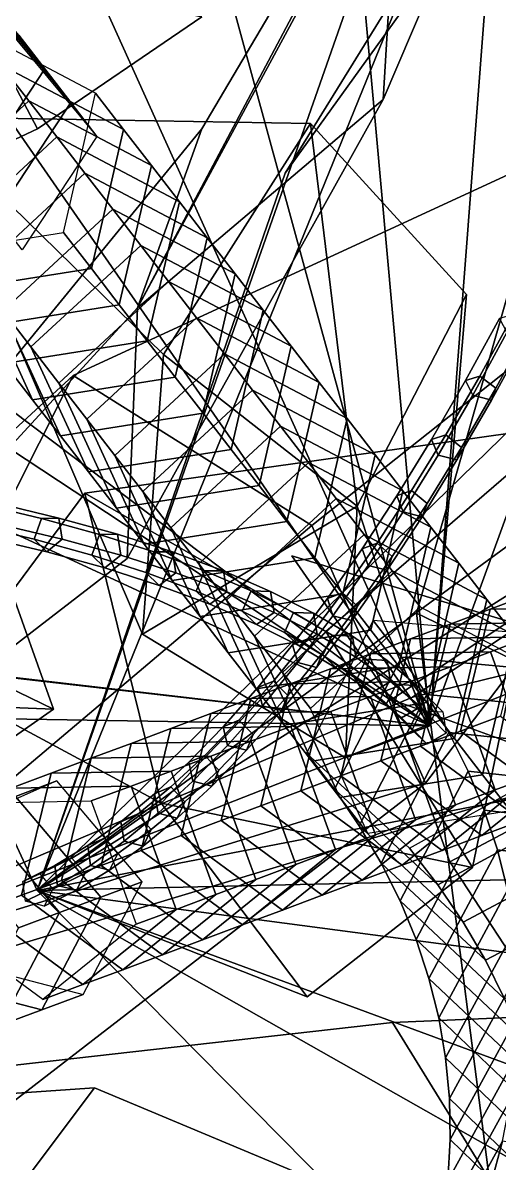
# Model space of a CAD drawing. Header units: metres. Extents: x -366 to 149, y -229 to 234.
# Drawn here: x -5.36 to 3.28, y 11.54 to 32.2 of the extents above; entities that cross this region are included whole.
import ezdxf

# ---------------------------------------------------------------- set-up
doc = ezdxf.new("R2010")
doc.units = ezdxf.units.M

msp = doc.modelspace()

# ---------------------------------------------------------------- linework, layer by layer
at = {"layer": 'coral-li_Intrnd', "color": 3}
for points in [[(-4.9603, 31.3679, 282.8698), (-5.4325, 31.9782, 284.8524), (-6.9126, 33.7581, 283.9519), (-6.4404, 33.1478, 281.9694)], [(-4.488, 30.7577, 280.8873), (-4.9603, 31.3679, 282.8698), (-6.4404, 33.1478, 281.9694), (-5.9681, 32.5375, 279.9868)], [(-4.01583, 30.1474, 278.9048), (-4.488, 30.7577, 280.8873), (-5.9681, 32.5375, 279.9868), (-5.4959, 31.9273, 278.0043)], [(-3.5314, 30.2733, 276.5312), (-4.03831, 30.9283, 278.659), (-6.2608, 32.1006, 277.7688), (-5.754, 31.4456, 275.641)], [(-6.3162, 29.3101, 283.1803), (-6.7884, 29.9204, 285.1628), (-5.4325, 31.9782, 284.8524), (-4.9603, 31.3679, 282.8698)], [(-5.2471, 30.7906, 273.5132), (-5.754, 31.4456, 275.641), (-7.7432, 29.6062, 275.7333), (-7.2363, 28.9512, 273.6055)], [(-3.02462, 29.6183, 274.4034), (-3.5314, 30.2733, 276.5312), (-5.754, 31.4456, 275.641), (-5.2471, 30.7906, 273.5132)], [(-5.844, 28.6999, 281.1977), (-6.3162, 29.3101, 283.1803), (-4.9603, 31.3679, 282.8698), (-4.488, 30.7577, 280.8873)], [(-4.7403, 30.1357, 271.3853), (-5.2471, 30.7906, 273.5132), (-7.2363, 28.9512, 273.6055), (-6.7295, 28.2962, 271.4777)], [(-2.5177, 28.9634, 272.2756), (-3.02462, 29.6183, 274.4034), (-5.2471, 30.7906, 273.5132), (-4.7403, 30.1357, 271.3853)], [(-4.1141, 27.7512, 277.1688), (-4.6209, 28.4062, 279.2966), (-4.03831, 30.9283, 278.659), (-3.5314, 30.2733, 276.5312)], [(-5.3717, 28.08965, 279.2152), (-5.844, 28.6999, 281.1977), (-4.488, 30.7577, 280.8873), (-4.01583, 30.1474, 278.9048)], [(-3.6072, 27.09633, 275.041), (-4.1141, 27.7512, 277.1688), (-3.5314, 30.2733, 276.5312), (-3.02462, 29.6183, 274.4034)], [(-4.2334, 29.4807, 269.2575), (-4.7403, 30.1357, 271.3853), (-6.7295, 28.2962, 271.4777), (-6.2226, 27.6413, 269.3499)], [(-2.01094, 28.3084, 270.1478), (-2.5177, 28.9634, 272.2756), (-4.7403, 30.1357, 271.3853), (-4.2334, 29.4807, 269.2575)], [(-3.1004, 26.4413, 272.9131), (-3.6072, 27.09633, 275.041), (-3.02462, 29.6183, 274.4034), (-2.5177, 28.9634, 272.2756)], [(-3.7266, 28.8257, 267.1297), (-4.2334, 29.4807, 269.2575), (-6.2226, 27.6413, 269.3499), (-5.7158, 26.9863, 267.2221)], [(-1.5041, 27.6534, 268.02), (-2.01094, 28.3084, 270.1478), (-4.2334, 29.4807, 269.2575), (-3.7266, 28.8257, 267.1297)], [(-2.5935, 25.7863, 270.7853), (-3.1004, 26.4413, 272.9131), (-2.5177, 28.9634, 272.2756), (-2.01094, 28.3084, 270.1478)], [(-3.2198, 28.1708, 265.0019), (-3.7266, 28.8257, 267.1297), (-5.7158, 26.9863, 267.2221), (-5.209, 26.3313, 265.0943)], [(-0.9972, 26.9985, 265.8922), (-1.5041, 27.6534, 268.02), (-3.7266, 28.8257, 267.1297), (-3.2198, 28.1708, 265.0019)], [(-6.7021, 27.3413, 276.6785), (-7.209, 27.9963, 278.8063), (-4.6209, 28.4062, 279.2966), (-4.1141, 27.7512, 277.1688)], [(-2.08674, 25.1314, 268.6575), (-2.5935, 25.7863, 270.7853), (-2.01094, 28.3084, 270.1478), (-1.5041, 27.6534, 268.02)], [(-6.2226, 27.6413, 269.3499), (-6.7295, 28.2962, 271.4777), (-5.6885, 26.03143, 272.4229), (-5.1816, 25.3764, 270.295)], [(-2.7129, 27.5158, 262.8741), (-3.2198, 28.1708, 265.0019), (-5.209, 26.3313, 265.0943), (-4.7021, 25.6764, 262.9665)], [(-0.4904, 26.3435, 263.7644), (-0.9972, 26.9985, 265.8922), (-3.2198, 28.1708, 265.0019), (-2.7129, 27.5158, 262.8741)], [(-6.1953, 26.6863, 274.5507), (-6.7021, 27.3413, 276.6785), (-4.1141, 27.7512, 277.1688), (-3.6072, 27.09633, 275.041)], [(-5.7158, 26.9863, 267.2221), (-6.2226, 27.6413, 269.3499), (-5.1816, 25.3764, 270.295), (-4.6748, 24.7214, 268.1672)], [(-2.2061, 26.8608, 260.7463), (-2.7129, 27.5158, 262.8741), (-4.7021, 25.6764, 262.9665), (-4.1953, 25.02146, 260.8387)], [(0.01641, 25.6885, 261.6366), (-0.4904, 26.3435, 263.7644), (-2.7129, 27.5158, 262.8741), (-2.2061, 26.8608, 260.7463)], [(-1.5799, 24.4764, 266.5297), (-2.08674, 25.1314, 268.6575), (-1.5041, 27.6534, 268.02), (-0.9972, 26.9985, 265.8922)], [(-5.6885, 26.03143, 272.4229), (-6.1953, 26.6863, 274.5507), (-3.6072, 27.09633, 275.041), (-3.1004, 26.4413, 272.9131)], [(-5.209, 26.3313, 265.0943), (-5.7158, 26.9863, 267.2221), (-4.6748, 24.7214, 268.1672), (-4.1679, 24.06653, 266.0394)], [(-1.6992, 26.2059, 258.6185), (-2.2061, 26.8608, 260.7463), (-4.1953, 25.02146, 260.8387), (-3.6884, 24.3664, 258.7109)], [(0.5232, 25.0336, 259.5088), (0.01641, 25.6885, 261.6366), (-2.2061, 26.8608, 260.7463), (-1.6992, 26.2059, 258.6185)], [(-1.07306, 23.8215, 264.4019), (-1.5799, 24.4764, 266.5297), (-0.9972, 26.9985, 265.8922), (-0.4904, 26.3435, 263.7644)], [(-5.1816, 25.3764, 270.295), (-5.6885, 26.03143, 272.4229), (-3.1004, 26.4413, 272.9131), (-2.5935, 25.7863, 270.7853)], [(-4.7021, 25.6764, 262.9665), (-5.209, 26.3313, 265.0943), (-4.1679, 24.06653, 266.0394), (-3.6611, 23.4115, 263.9116)], [(-0.5662, 23.1665, 262.2741), (-1.07306, 23.8215, 264.4019), (-0.4904, 26.3435, 263.7644), (0.01641, 25.6885, 261.6366)], [(-1.1924, 25.5509, 256.4907), (-1.6992, 26.2059, 258.6185), (-3.6884, 24.3664, 258.7109), (-3.1816, 23.7115, 256.5831)], [(1.0301, 24.3786, 257.381), (0.5232, 25.0336, 259.5088), (-1.6992, 26.2059, 258.6185), (-1.1924, 25.5509, 256.4907)], [(-4.6748, 24.7214, 268.1672), (-5.1816, 25.3764, 270.295), (-2.5935, 25.7863, 270.7853), (-2.08674, 25.1314, 268.6575)], [(-4.1953, 25.02146, 260.8387), (-4.7021, 25.6764, 262.9665), (-3.6611, 23.4115, 263.9116), (-3.1543, 22.7565, 261.7838)], [(-0.05937, 22.5115, 260.1463), (-0.5662, 23.1665, 262.2741), (0.01641, 25.6885, 261.6366), (0.5232, 25.0336, 259.5088)], [(-0.6856, 24.8959, 254.3629), (-1.1924, 25.5509, 256.4907), (-3.1816, 23.7115, 256.5831), (-2.6748, 23.05656, 254.4553)], [(1.5369, 23.7236, 255.2532), (1.0301, 24.3786, 257.381), (-1.1924, 25.5509, 256.4907), (-0.6856, 24.8959, 254.3629)], [(-4.1679, 24.06653, 266.0394), (-4.6748, 24.7214, 268.1672), (-2.08674, 25.1314, 268.6575), (-1.5799, 24.4764, 266.5297)], [(-3.6884, 24.3664, 258.7109), (-4.1953, 25.02146, 260.8387), (-3.1543, 22.7565, 261.7838), (-2.6474, 22.1016, 259.656)], [(0.4474, 21.8566, 258.0185), (-0.05937, 22.5115, 260.1463), (0.5232, 25.0336, 259.5088), (1.0301, 24.3786, 257.381)], [(-0.1787, 24.241, 252.2351), (-0.6856, 24.8959, 254.3629), (-2.6748, 23.05656, 254.4553), (-2.1679, 22.4015, 252.3275)], [(2.04378, 23.0687, 253.1254), (1.5369, 23.7236, 255.2532), (-0.6856, 24.8959, 254.3629), (-0.1787, 24.241, 252.2351)], [(-3.6611, 23.4115, 263.9116), (-4.1679, 24.06653, 266.0394), (-1.5799, 24.4764, 266.5297), (-1.07306, 23.8215, 264.4019)], [(-3.1816, 23.7115, 256.5831), (-3.6884, 24.3664, 258.7109), (-2.6474, 22.1016, 259.656), (-2.1406, 21.4466, 257.5282)], [(0.328, 23.586, 250.1073), (-0.1787, 24.241, 252.2351), (-2.1679, 22.4015, 252.3275), (-1.6611, 21.7466, 250.1997)], [(2.5506, 22.4137, 250.9976), (2.04378, 23.0687, 253.1254), (-0.1787, 24.241, 252.2351), (0.328, 23.586, 250.1073)], [(0.9543, 21.2016, 255.8907), (0.4474, 21.8566, 258.0185), (1.0301, 24.3786, 257.381), (1.5369, 23.7236, 255.2532)], [(-3.1543, 22.7565, 261.7838), (-3.6611, 23.4115, 263.9116), (-1.07306, 23.8215, 264.4019), (-0.5662, 23.1665, 262.2741)], [(-2.6748, 23.05656, 254.4553), (-3.1816, 23.7115, 256.5831), (-2.1406, 21.4466, 257.5282), (-1.6337, 20.7916, 255.4004)], [(0.8349, 22.931, 247.9795), (0.328, 23.586, 250.1073), (-1.6611, 21.7466, 250.1997), (-1.1542, 21.09166, 248.0719)], [(3.05746, 21.7587, 248.8698), (2.5506, 22.4137, 250.9976), (0.328, 23.586, 250.1073), (0.8349, 22.931, 247.9795)], [(1.4611, 20.5466, 253.7629), (0.9543, 21.2016, 255.8907), (1.5369, 23.7236, 255.2532), (2.04378, 23.0687, 253.1254)], [(-2.6474, 22.1016, 259.656), (-3.1543, 22.7565, 261.7838), (-0.5662, 23.1665, 262.2741), (-0.05937, 22.5115, 260.1463)], [(-2.1679, 22.4015, 252.3275), (-2.6748, 23.05656, 254.4553), (-1.6337, 20.7916, 255.4004), (-1.1269, 20.1367, 253.2726)], [(1.9679, 19.8917, 251.6351), (1.4611, 20.5466, 253.7629), (2.04378, 23.0687, 253.1254), (2.5506, 22.4137, 250.9976)], [(1.3417, 22.2761, 245.8517), (0.8349, 22.931, 247.9795), (-1.1542, 21.09166, 248.0719), (-0.6474, 20.4366, 245.9441)], [(3.5643, 21.1038, 246.742), (3.05746, 21.7587, 248.8698), (0.8349, 22.931, 247.9795), (1.3417, 22.2761, 245.8517)], [(-2.1406, 21.4466, 257.5282), (-2.6474, 22.1016, 259.656), (-0.05937, 22.5115, 260.1463), (0.4474, 21.8566, 258.0185)], [(-1.6611, 21.7466, 250.1997), (-2.1679, 22.4015, 252.3275), (-1.1269, 20.1367, 253.2726), (-0.62, 19.4817, 251.1448)], [(2.4748, 19.2367, 249.5073), (1.9679, 19.8917, 251.6351), (2.5506, 22.4137, 250.9976), (3.05746, 21.7587, 248.8698)], [(1.8485, 21.6211, 243.7239), (1.3417, 22.2761, 245.8517), (-0.6474, 20.4366, 245.9441), (-0.1405, 19.7817, 243.8163)], [(4.07114, 20.4488, 244.6142), (3.5643, 21.1038, 246.742), (1.3417, 22.2761, 245.8517), (1.8485, 21.6211, 243.7239)], [(-1.6337, 20.7916, 255.4004), (-2.1406, 21.4466, 257.5282), (0.4474, 21.8566, 258.0185), (0.9543, 21.2016, 255.8907)], [(-1.1542, 21.09166, 248.0719), (-1.6611, 21.7466, 250.1997), (-0.62, 19.4817, 251.1448), (-0.1132, 18.8268, 249.017)], [(2.9816, 18.5817, 247.3795), (2.4748, 19.2367, 249.5073), (3.05746, 21.7587, 248.8698), (3.5643, 21.1038, 246.742)], [(3.1197, 21.5823, 488.1195), (3.8435, 21.8526, 489.9666), (3.3047, 19.6417, 490.5013), (2.5808, 19.3714, 488.6543)], [(5.2939, 21.6201, 487.2619), (6.01782, 21.8905, 489.1089), (3.8435, 21.8526, 489.9666), (3.1197, 21.5823, 488.1195)], [(2.3958, 21.3119, 486.2725), (3.1197, 21.5823, 488.1195), (2.5808, 19.3714, 488.6543), (1.8569, 19.1011, 486.8073)], [(4.57, 21.3498, 485.4148), (5.2939, 21.6201, 487.2619), (3.1197, 21.5823, 488.1195), (2.3958, 21.3119, 486.2725)], [(1.508, 20.7098, 241.4391), (0.9939, 21.3738, 243.5965), (-0.2124, 18.9738, 244.0479), (0.2934, 18.3211, 241.9271)], [(4.1464, 20.4719, 242.0724), (3.619, 21.1543, 244.2893), (0.9939, 21.3738, 243.5965), (1.508, 20.7098, 241.4391)], [(1.6719, 21.04165, 484.4254), (2.3958, 21.3119, 486.2725), (1.8569, 19.1011, 486.8073), (1.133, 18.8307, 484.9602)], [(3.8461, 21.07953, 483.5678), (4.57, 21.3498, 485.4148), (2.3958, 21.3119, 486.2725), (1.6719, 21.04165, 484.4254)], [(-1.1269, 20.1367, 253.2726), (-1.6337, 20.7916, 255.4004), (0.9543, 21.2016, 255.8907), (1.4611, 20.5466, 253.7629)], [(-0.6474, 20.4366, 245.9441), (-1.1542, 21.09166, 248.0719), (-0.1132, 18.8268, 249.017), (0.3935, 18.1718, 246.8892)], [(3.1223, 20.8092, 481.7207), (3.8461, 21.07953, 483.5678), (1.6719, 21.04165, 484.4254), (0.948, 20.7713, 482.5784)], [(3.4885, 17.9268, 245.2517), (2.9816, 18.5817, 247.3795), (3.5643, 21.1038, 246.742), (4.07114, 20.4488, 244.6142)], [(3.9361, 18.5757, 481.7286), (4.66, 18.8461, 483.5757), (3.8461, 21.07953, 483.5678), (3.1223, 20.8092, 481.7207)], [(0.948, 20.7713, 482.5784), (1.6719, 21.04165, 484.4254), (1.133, 18.8307, 484.9602), (0.4091, 18.5604, 483.1132)], [(0.2241, 20.501, 480.7314), (0.948, 20.7713, 482.5784), (0.4091, 18.5604, 483.1132), (-0.3146, 18.2901, 481.2661)], [(2.3984, 20.5388, 479.8737), (3.1223, 20.8092, 481.7207), (0.948, 20.7713, 482.5784), (0.2241, 20.501, 480.7314)], [(1.9672, 20.03401, 239.273), (1.508, 20.7098, 241.4391), (0.2934, 18.3211, 241.9271), (0.7453, 17.6568, 239.7977)], [(4.6175, 19.7773, 239.8466), (4.1464, 20.4719, 242.0724), (1.508, 20.7098, 241.4391), (1.9672, 20.03401, 239.273)], [(3.2122, 18.3054, 479.8816), (3.9361, 18.5757, 481.7286), (3.1223, 20.8092, 481.7207), (2.3984, 20.5388, 479.8737)], [(-0.62, 19.4817, 251.1448), (-1.1269, 20.1367, 253.2726), (1.4611, 20.5466, 253.7629), (1.9679, 19.8917, 251.6351)], [(-0.4996, 20.2306, 478.8843), (0.2241, 20.501, 480.7314), (-0.3146, 18.2901, 481.2661), (-1.03857, 18.01981, 479.4191)], [(1.6745, 20.2685, 478.0266), (2.3984, 20.5388, 479.8737), (0.2241, 20.501, 480.7314), (-0.4996, 20.2306, 478.8843)], [(2.4884, 18.03513, 478.0345), (3.2122, 18.3054, 479.8816), (2.3984, 20.5388, 479.8737), (1.6745, 20.2685, 478.0266)], [(0.9506, 19.9982, 476.1796), (1.6745, 20.2685, 478.0266), (-0.4996, 20.2306, 478.8843), (-1.2235, 19.9603, 477.0373)], [(-0.1405, 19.7817, 243.8163), (-0.6474, 20.4366, 245.9441), (0.3935, 18.1718, 246.8892), (0.9004, 17.5168, 244.7614)], [(1.7645, 17.7648, 476.1875), (2.4884, 18.03513, 478.0345), (1.6745, 20.2685, 478.0266), (0.9506, 19.9982, 476.1796)], [(-1.2235, 19.9603, 477.0373), (-0.4996, 20.2306, 478.8843), (-1.03857, 18.01981, 479.4191), (-1.7624, 17.7494, 477.572)], [(-1.9474, 19.69, 475.1902), (-1.2235, 19.9603, 477.0373), (-1.7624, 17.7494, 477.572), (-2.4863, 17.4791, 475.725)], [(0.2267, 19.7279, 474.3326), (0.9506, 19.9982, 476.1796), (-1.2235, 19.9603, 477.0373), (-1.9474, 19.69, 475.1902)], [(-0.1132, 18.8268, 249.017), (-0.62, 19.4817, 251.1448), (1.9679, 19.8917, 251.6351), (2.4748, 19.2367, 249.5073)], [(1.04064, 17.4944, 474.3405), (1.7645, 17.7648, 476.1875), (0.9506, 19.9982, 476.1796), (0.2267, 19.7279, 474.3326)], [(2.3713, 19.3467, 237.0996), (1.9672, 20.03401, 239.273), (0.7453, 17.6568, 239.7977), (1.143, 16.9813, 237.6611)], [(5.03198, 19.07097, 237.6133), (4.6175, 19.7773, 239.8466), (1.9672, 20.03401, 239.273), (2.3713, 19.3467, 237.0996)], [(-2.6713, 19.4197, 473.3432), (-1.9474, 19.69, 475.1902), (-2.4863, 17.4791, 475.725), (-3.2102, 17.2088, 473.8779)], [(-0.497, 19.4575, 472.4855), (0.2267, 19.7279, 474.3326), (-1.9474, 19.69, 475.1902), (-2.6713, 19.4197, 473.3432)], [(0.3167, 17.2241, 472.4934), (1.04064, 17.4944, 474.3405), (0.2267, 19.7279, 474.3326), (-0.497, 19.4575, 472.4855)], [(2.5808, 19.3714, 488.6543), (3.3047, 19.6417, 490.5013), (5.1408, 18.2926, 489.9792), (4.4169, 18.02229, 488.1321)], [(-1.2209, 19.1872, 470.6385), (-0.497, 19.4575, 472.4855), (-2.6713, 19.4197, 473.3432), (-3.3952, 19.1493, 471.4961)], [(-0.4071, 16.9538, 470.6464), (0.3167, 17.2241, 472.4934), (-0.497, 19.4575, 472.4855), (-1.2209, 19.1872, 470.6385)], [(-3.3952, 19.1493, 471.4961), (-2.6713, 19.4197, 473.3432), (-3.2102, 17.2088, 473.8779), (-3.934, 16.9385, 472.0309)], [(0.3935, 18.1718, 246.8892), (-0.1132, 18.8268, 249.017), (2.4748, 19.2367, 249.5073), (2.9816, 18.5817, 247.3795)], [(2.7199, 18.6485, 234.92), (2.3713, 19.3467, 237.0996), (1.143, 16.9813, 237.6611), (1.4862, 16.2949, 235.5184)], [(1.8569, 19.1011, 486.8073), (2.5808, 19.3714, 488.6543), (4.4169, 18.02229, 488.1321), (3.6931, 17.7519, 486.2851)], [(5.3894, 18.3533, 235.3737), (5.03198, 19.07097, 237.6133), (2.3713, 19.3467, 237.0996), (2.7199, 18.6485, 234.92)], [(-4.119, 18.879, 469.6491), (-3.3952, 19.1493, 471.4961), (-3.934, 16.9385, 472.0309), (-4.6579, 16.6681, 470.1838)], [(-1.9448, 18.9169, 468.7914), (-1.2209, 19.1872, 470.6385), (-3.3952, 19.1493, 471.4961), (-4.119, 18.879, 469.6491)], [(-1.1309, 16.6835, 468.7993), (-0.4071, 16.9538, 470.6464), (-1.2209, 19.1872, 470.6385), (-1.9448, 18.9169, 468.7914)], [(1.133, 18.8307, 484.9602), (1.8569, 19.1011, 486.8073), (3.6931, 17.7519, 486.2851), (2.9692, 17.4816, 484.438)], [(2.9692, 17.4816, 484.438), (3.6931, 17.7519, 486.2851), (5.3839, 19.1164, 485.4227), (4.66, 18.8461, 483.5757)], [(-4.8429, 18.6087, 467.802), (-4.119, 18.879, 469.6491), (-4.6579, 16.6681, 470.1838), (-5.3818, 16.3978, 468.3368)], [(-2.6687, 18.6466, 466.9444), (-1.9448, 18.9169, 468.7914), (-4.119, 18.879, 469.6491), (-4.8429, 18.6087, 467.802)], [(-1.8548, 16.4131, 466.9523), (-1.1309, 16.6835, 468.7993), (-1.9448, 18.9169, 468.7914), (-2.6687, 18.6466, 466.9444)], [(0.2934, 18.3211, 241.9271), (-0.2124, 18.9738, 244.0479), (1.6557, 17.2487, 245.0239), (2.1699, 16.5846, 242.8665)], [(0.4091, 18.5604, 483.1132), (1.133, 18.8307, 484.9602), (2.9692, 17.4816, 484.438), (2.2453, 17.2113, 482.591)], [(2.2453, 17.2113, 482.591), (2.9692, 17.4816, 484.438), (4.66, 18.8461, 483.5757), (3.9361, 18.5757, 481.7286)], [(-5.5668, 18.3384, 465.955), (-4.8429, 18.6087, 467.802), (-5.3818, 16.3978, 468.3368), (-6.1057, 16.1275, 466.4897)], [(-3.3926, 18.3762, 465.0973), (-2.6687, 18.6466, 466.9444), (-4.8429, 18.6087, 467.802), (-5.5668, 18.3384, 465.955)], [(-2.5787, 16.1428, 465.1052), (-1.8548, 16.4131, 466.9523), (-2.6687, 18.6466, 466.9444), (-3.3926, 18.3762, 465.0973)], [(3.01295, 17.9396, 232.7357), (2.7199, 18.6485, 234.92), (1.4862, 16.2949, 235.5184), (1.7747, 15.5982, 233.3711)], [(5.6897, 17.6248, 233.1292), (5.3894, 18.3533, 235.3737), (2.7199, 18.6485, 234.92), (3.01295, 17.9396, 232.7357)], [(-5.4871, 18.1892, 461.5327), (-4.7391, 18.4685, 463.4413), (-6.7792, 17.5708, 464.3722), (-7.5272, 17.2915, 462.4636)], [(-3.9414, 16.3642, 461.194), (-3.1934, 16.6435, 463.1026), (-4.7391, 18.4685, 463.4413), (-5.4871, 18.1892, 461.5327)], [(-0.3146, 18.2901, 481.2661), (0.4091, 18.5604, 483.1132), (2.2453, 17.2113, 482.591), (1.5214, 16.9409, 480.744)], [(0.9004, 17.5168, 244.7614), (0.3935, 18.1718, 246.8892), (2.9816, 18.5817, 247.3795), (3.4885, 17.9268, 245.2517)], [(1.5214, 16.9409, 480.744), (2.2453, 17.2113, 482.591), (3.9361, 18.5757, 481.7286), (3.2122, 18.3054, 479.8816)], [(2.1699, 16.5846, 242.8665), (1.6557, 17.2487, 245.0239), (4.03422, 18.5664, 245.1848), (4.5617, 17.8839, 242.968)], [(-4.1164, 18.1059, 463.2503), (-3.3926, 18.3762, 465.0973), (-5.5668, 18.3384, 465.955), (-6.2907, 18.06808, 464.1079)], [(-4.6894, 16.08493, 459.2854), (-3.9414, 16.3642, 461.194), (-5.4871, 18.1892, 461.5327), (-6.2351, 17.9099, 459.6241)], [(-3.3026, 15.8725, 463.2582), (-2.5787, 16.1428, 465.1052), (-3.3926, 18.3762, 465.0973), (-4.1164, 18.1059, 463.2503)], [(-1.03857, 18.01981, 479.4191), (-0.3146, 18.2901, 481.2661), (1.5214, 16.9409, 480.744), (0.7975, 16.6706, 478.8969)], [(0.7453, 17.6568, 239.7977), (0.2934, 18.3211, 241.9271), (2.1699, 16.5846, 242.8665), (2.6291, 15.9088, 240.7005)], [(0.7975, 16.6706, 478.8969), (1.5214, 16.9409, 480.744), (3.2122, 18.3054, 479.8816), (2.4884, 18.03513, 478.0345)], [(-1.7624, 17.7494, 477.572), (-1.03857, 18.01981, 479.4191), (0.7975, 16.6706, 478.8969), (0.0737, 16.4003, 477.0499)], [(0.0737, 16.4003, 477.0499), (0.7975, 16.6706, 478.8969), (2.4884, 18.03513, 478.0345), (1.7645, 17.7648, 476.1875)], [(-5.4374, 15.8056, 457.3769), (-4.6894, 16.08493, 459.2854), (-6.2351, 17.9099, 459.6241), (-6.9831, 17.6306, 457.7155)], [(3.2501, 17.2207, 230.548), (3.01295, 17.9396, 232.7357), (1.7747, 15.5982, 233.3711), (2.00847, 14.8915, 231.2204)], [(2.6291, 15.9088, 240.7005), (2.1699, 16.5846, 242.8665), (4.5617, 17.8839, 242.968), (5.0328, 17.1893, 240.7422)], [(5.9327, 16.8859, 230.8811), (5.6897, 17.6248, 233.1292), (3.01295, 17.9396, 232.7357), (3.2501, 17.2207, 230.548)], [(-2.4863, 17.4791, 475.725), (-1.7624, 17.7494, 477.572), (0.0737, 16.4003, 477.0499), (-0.6501, 16.13, 475.2028)], [(-0.6501, 16.13, 475.2028), (0.0737, 16.4003, 477.0499), (1.7645, 17.7648, 476.1875), (1.04064, 17.4944, 474.3405)], [(1.143, 16.9813, 237.6611), (0.7453, 17.6568, 239.7977), (2.6291, 15.9088, 240.7005), (3.03315, 15.2215, 238.527)], [(-3.2102, 17.2088, 473.8779), (-2.4863, 17.4791, 475.725), (-0.6501, 16.13, 475.2028), (-1.374, 15.8596, 473.3558)], [(-1.374, 15.8596, 473.3558), (-0.6501, 16.13, 475.2028), (1.04064, 17.4944, 474.3405), (0.3167, 17.2241, 472.4934)], [(-3.934, 16.9385, 472.0309), (-3.2102, 17.2088, 473.8779), (-1.374, 15.8596, 473.3558), (-2.09793, 15.5893, 471.5087)], [(-2.09793, 15.5893, 471.5087), (-1.374, 15.8596, 473.3558), (0.3167, 17.2241, 472.4934), (-0.4071, 16.9538, 470.6464)], [(3.4314, 16.492, 228.3581), (3.2501, 17.2207, 230.548), (2.00847, 14.8915, 231.2204), (2.1871, 14.1752, 229.0676)], [(3.03315, 15.2215, 238.527), (2.6291, 15.9088, 240.7005), (5.0328, 17.1893, 240.7422), (5.4472, 16.4829, 238.5088)], [(6.1181, 16.1371, 228.631), (5.9327, 16.8859, 230.8811), (3.2501, 17.2207, 230.548), (3.4314, 16.492, 228.3581)], [(-2.8218, 15.319, 469.6617), (-2.09793, 15.5893, 471.5087), (-0.4071, 16.9538, 470.6464), (-1.1309, 16.6835, 468.7993)], [(1.4862, 16.2949, 235.5184), (1.143, 16.9813, 237.6611), (3.03315, 15.2215, 238.527), (3.3817, 14.5233, 236.3475)], [(-4.6579, 16.6681, 470.1838), (-3.934, 16.9385, 472.0309), (-2.09793, 15.5893, 471.5087), (-2.8218, 15.319, 469.6617)], [(-5.3818, 16.3978, 468.3368), (-4.6579, 16.6681, 470.1838), (-2.8218, 15.319, 469.6617), (-3.5456, 15.04872, 467.8146)], [(-5.01184, 14.3215, 461.9124), (-4.2638, 14.6009, 463.821), (-3.1934, 16.6435, 463.1026), (-3.9414, 16.3642, 461.194)], [(-3.5456, 15.04872, 467.8146), (-2.8218, 15.319, 469.6617), (-1.1309, 16.6835, 468.7993), (-1.8548, 16.4131, 466.9523)], [(-6.1057, 16.1275, 466.4897), (-5.3818, 16.3978, 468.3368), (-3.5456, 15.04872, 467.8146), (-4.2695, 14.7783, 465.9676)], [(-5.7598, 14.04224, 460.0039), (-5.01184, 14.3215, 461.9124), (-3.9414, 16.3642, 461.194), (-4.6894, 16.08493, 459.2854)], [(-4.2695, 14.7783, 465.9676), (-3.5456, 15.04872, 467.8146), (-1.8548, 16.4131, 466.9523), (-2.5787, 16.1428, 465.1052)], [(3.5566, 15.754, 226.1674), (3.4314, 16.492, 228.3581), (2.1871, 14.1752, 229.0676), (2.3107, 13.4498, 226.9139)], [(3.3817, 14.5233, 236.3475), (3.03315, 15.2215, 238.527), (5.4472, 16.4829, 238.5088), (5.8046, 15.7653, 236.2692)], [(-6.8296, 15.8572, 464.6427), (-6.1057, 16.1275, 466.4897), (-4.2695, 14.7783, 465.9676), (-4.9934, 14.508, 464.1205)], [(-4.9934, 14.508, 464.1205), (-4.2695, 14.7783, 465.9676), (-2.5787, 16.1428, 465.1052), (-3.3026, 15.8725, 463.2582)], [(1.7747, 15.5982, 233.3711), (1.4862, 16.2949, 235.5184), (3.3817, 14.5233, 236.3475), (3.6748, 13.8145, 234.1632)], [(-6.5078, 13.7629, 458.0953), (-5.7598, 14.04224, 460.0039), (-4.6894, 16.08493, 459.2854), (-5.4374, 15.8056, 457.3769)], [(3.6257, 15.00726, 223.9772), (3.5566, 15.754, 226.1674), (2.3107, 13.4498, 226.9139), (2.3791, 12.7157, 224.7607)], [(2.00847, 14.8915, 231.2204), (1.7747, 15.5982, 233.3711), (3.6748, 13.8145, 234.1632), (3.912, 13.09553, 231.9754)], [(-7.2614, 14.9032, 462.709), (-6.5134, 15.1826, 464.6175), (-4.2638, 14.6009, 463.821), (-5.01184, 14.3215, 461.9124)], [(-8.00941, 14.6239, 460.8004), (-7.2614, 14.9032, 462.709), (-5.01184, 14.3215, 461.9124), (-5.7598, 14.04224, 460.0039)], [(2.1871, 14.1752, 229.0676), (2.00847, 14.8915, 231.2204), (3.912, 13.09553, 231.9754), (4.09328, 12.3668, 229.7855)], [(3.6386, 14.252, 221.7888), (3.6257, 15.00726, 223.9772), (2.3791, 12.7157, 224.7607), (2.3923, 11.9734, 222.6093)], [(2.3107, 13.4498, 226.9139), (2.1871, 14.1752, 229.0676), (4.09328, 12.3668, 229.7855), (4.2185, 11.6288, 227.5948)], [(3.5954, 13.4889, 219.6035), (3.6386, 14.252, 221.7888), (2.3923, 11.9734, 222.6093), (2.3502, 11.2232, 220.461)], [(3.496, 12.7184, 217.4228), (3.5954, 13.4889, 219.6035), (2.3502, 11.2232, 220.461), (2.253, 10.4658, 218.3171)], [(2.3791, 12.7157, 224.7607), (2.3107, 13.4498, 226.9139), (4.2185, 11.6288, 227.5948), (4.2875, 10.882, 225.4046)], [(3.3405, 11.9408, 215.2478), (3.496, 12.7184, 217.4228), (2.253, 10.4658, 218.3171), (2.1006, 9.7014, 216.1788)], [(2.3923, 11.9734, 222.6093), (2.3791, 12.7157, 224.7607), (4.2875, 10.882, 225.4046), (4.3005, 10.1269, 223.2162)], [(3.129, 11.1567, 213.0798), (3.3405, 11.9408, 215.2478), (2.1006, 9.7014, 216.1788), (1.8932, 8.9306, 214.0475)], [(2.3502, 11.2232, 220.461), (2.3923, 11.9734, 222.6093), (4.3005, 10.1269, 223.2162), (4.2572, 9.3638, 221.031)], [(5.802, 10.6542, 212.9325), (6.02013, 11.46, 215.16), (3.3405, 11.9408, 215.2478), (3.129, 11.1567, 213.0798)]]:
    msp.add_3dface(points, dxfattribs=at)
at = {"layer": 'coral-li_Leaf', "color": 3}
for points in [[(-6.6566, 33.2534, 310.405), (-8.2238, 28.8165, 312.8161), (-5.09367, 30.2854, 313.1005)], [(-6.6566, 33.2534, 310.405), (-5.09367, 30.2854, 313.1005), (-8.2238, 28.8165, 312.8161)], [(-5.09367, 30.2854, 313.1005), (-2.1134, 32.3108, 310.7915), (-6.6566, 33.2534, 310.405)], [(-5.09367, 30.2854, 313.1005), (-6.6566, 33.2534, 310.405), (-2.1134, 32.3108, 310.7915)], [(-0.4799, 22.5474, 520.8789), (1.3263, 19.9458, 524.1475), (3.4581, 21.3577, 521.613)], [(-0.4799, 22.5474, 520.8789), (3.4581, 21.3577, 521.613), (1.3263, 19.9458, 524.1475)], [(3.4581, 21.3577, 521.613), (1.3263, 19.9458, 524.1475), (5.2503, 18.5176, 521.8265)], [(3.4581, 21.3577, 521.613), (5.2503, 18.5176, 521.8265), (1.3263, 19.9458, 524.1475)], [(5.2503, 18.5176, 521.8265), (1.3263, 19.9458, 524.1475), (2.3867, 17.0008, 523.9753)], [(5.2503, 18.5176, 521.8265), (2.3867, 17.0008, 523.9753), (1.3263, 19.9458, 524.1475)], [(2.3867, 17.0008, 523.9753), (4.02413, 14.5052, 521.5168), (5.2503, 18.5176, 521.8265)], [(2.3867, 17.0008, 523.9753), (5.2503, 18.5176, 521.8265), (4.02413, 14.5052, 521.5168)]]:
    msp.add_3dface(points, dxfattribs=at)
at = {"layer": 'coral-li_Mrstm', "color": 3}
for points in [[(1.1791, 30.8131, 491.4109), (8.8352, 48.7306, 519.4472), (1.4807, 35.8318, 490.452)], [(1.1791, 30.8131, 491.4109), (1.4807, 35.8318, 490.452), (8.8352, 48.7306, 519.4472)], [(2.02749, 19.4655, 244.4301), (-4.793, 44.3931, 276.3858), (-8.1235, 41.8907, 278.3455)], [(2.02749, 19.4655, 244.4301), (-8.1235, 41.8907, 278.3455), (-4.793, 44.3931, 276.3858)], [(-7.628, 44.2155, 317.8468), (-3.3418, 42.8795, 317.4527), (-6.08196, 29.9449, 278.4749)], [(-7.628, 44.2155, 317.8468), (-6.08196, 29.9449, 278.4749), (-3.3418, 42.8795, 317.4527)], [(-8.1235, 41.8907, 278.3455), (-11.8492, 39.4601, 277.6223), (2.02749, 19.4655, 244.4301)], [(-8.1235, 41.8907, 278.3455), (2.02749, 19.4655, 244.4301), (-11.8492, 39.4601, 277.6223)], [(-3.2787, 27.03869, 469.9467), (1.4807, 35.8318, 490.452), (3.2783, 39.3927, 487.2445)], [(-3.2787, 27.03869, 469.9467), (3.2783, 39.3927, 487.2445), (1.4807, 35.8318, 490.452)], [(-3.2787, 27.03869, 469.9467), (3.2783, 39.3927, 487.2445), (-2.1094, 30.2857, 467.0483)], [(-3.2787, 27.03869, 469.9467), (-2.1094, 30.2857, 467.0483), (3.2783, 39.3927, 487.2445)], [(3.3105, 36.266, 282.8004), (0.271, 38.8456, 280.6985), (2.02749, 19.4655, 244.4301)], [(3.3105, 36.266, 282.8004), (2.02749, 19.4655, 244.4301), (0.271, 38.8456, 280.6985)], [(1.7129, 33.2176, 501.6854), (5.1148, 37.4087, 523.2653), (-0.6019, 29.4776, 502.6676)], [(1.7129, 33.2176, 501.6854), (-0.6019, 29.4776, 502.6676), (5.1148, 37.4087, 523.2653)], [(-5.09934, 16.485, 463.8727), (2.04372, 36.8351, 498.8573), (1.7129, 33.2176, 501.6854)], [(-5.09934, 16.485, 463.8727), (1.7129, 33.2176, 501.6854), (2.04372, 36.8351, 498.8573)], [(2.02749, 19.4655, 244.4301), (7.3848, 34.1532, 282.4385), (3.3105, 36.266, 282.8004)], [(2.02749, 19.4655, 244.4301), (3.3105, 36.266, 282.8004), (7.3848, 34.1532, 282.4385)], [(1.1791, 30.8131, 491.4109), (1.4807, 35.8318, 490.452), (-3.2787, 27.03869, 469.9467)], [(1.1791, 30.8131, 491.4109), (-3.2787, 27.03869, 469.9467), (1.4807, 35.8318, 490.452)], [(2.02749, 19.4655, 244.4301), (-19.3225, 35.5535, 275.6458), (-17.9007, 32.5984, 278.8769)], [(2.02749, 19.4655, 244.4301), (-17.9007, 32.5984, 278.8769), (-19.3225, 35.5535, 275.6458)], [(-4.4412, 25.8139, 456.0001), (14.1003, 34.3747, 483.3608), (-0.1151, 23.09576, 456.3073)], [(-4.4412, 25.8139, 456.0001), (-0.1151, 23.09576, 456.3073), (14.1003, 34.3747, 483.3608)], [(-0.1151, 23.09576, 456.3073), (14.1003, 34.3747, 483.3608), (1.9459, 18.4266, 455.9196)], [(-0.1151, 23.09576, 456.3073), (1.9459, 18.4266, 455.9196), (14.1003, 34.3747, 483.3608)], [(16.6746, 32.4176, 495.9388), (12.4383, 33.569, 496.9581), (-5.09934, 16.485, 463.8727)], [(16.6746, 32.4176, 495.9388), (-5.09934, 16.485, 463.8727), (12.4383, 33.569, 496.9581)], [(1.7129, 33.2176, 501.6854), (-0.6019, 29.4776, 502.6676), (-5.09934, 16.485, 463.8727)], [(1.7129, 33.2176, 501.6854), (-5.09934, 16.485, 463.8727), (-0.6019, 29.4776, 502.6676)], [(-17.9007, 32.5984, 278.8769), (-17.03276, 28.2797, 279.8291), (2.02749, 19.4655, 244.4301)], [(-17.9007, 32.5984, 278.8769), (2.02749, 19.4655, 244.4301), (-17.03276, 28.2797, 279.8291)], [(-5.09934, 16.485, 463.8727), (19.8133, 32.1062, 492.5852), (16.6746, 32.4176, 495.9388)], [(-5.09934, 16.485, 463.8727), (16.6746, 32.4176, 495.9388), (19.8133, 32.1062, 492.5852)], [(-3.4636, 22.4965, 470.6742), (1.1791, 30.8131, 491.4109), (-3.2787, 27.03869, 469.9467)], [(-3.4636, 22.4965, 470.6742), (-3.2787, 27.03869, 469.9467), (1.1791, 30.8131, 491.4109)], [(-3.1866, 21.1265, 307.905), (-7.216, 30.5003, 340.4869), (-2.806, 26.196, 308.4992)], [(-3.1866, 21.1265, 307.905), (-2.806, 26.196, 308.4992), (-7.216, 30.5003, 340.4869)], [(-2.806, 26.196, 308.4992), (-7.216, 30.5003, 340.4869), (-0.1401, 30.3816, 307.2453)], [(-2.806, 26.196, 308.4992), (-0.1401, 30.3816, 307.2453), (-7.216, 30.5003, 340.4869)], [(0.7066, 23.445, 286.1267), (-2.806, 26.196, 308.4992), (-0.1401, 30.3816, 307.2453)], [(0.7066, 23.445, 286.1267), (-0.1401, 30.3816, 307.2453), (-2.806, 26.196, 308.4992)], [(0.7066, 23.445, 286.1267), (-0.1401, 30.3816, 307.2453), (2.6912, 27.2797, 284.8352)], [(0.7066, 23.445, 286.1267), (2.6912, 27.2797, 284.8352), (-0.1401, 30.3816, 307.2453)], [(1.7833, 21.5115, 247.9547), (4.361, 30.4899, 268.7748), (5.7153, 19.6151, 249.4167)], [(1.7833, 21.5115, 247.9547), (5.7153, 19.6151, 249.4167), (4.361, 30.4899, 268.7748)], [(-3.2787, 27.03869, 469.9467), (-2.1094, 30.2857, 467.0483), (-17.06727, 12.01573, 433.3356)], [(-3.2787, 27.03869, 469.9467), (-17.06727, 12.01573, 433.3356), (-2.1094, 30.2857, 467.0483)], [(1.7127, 19.9843, 469.0131), (13.2377, 27.6773, 487.1439), (5.845, 20.9982, 467.255)], [(1.7127, 19.9843, 469.0131), (5.845, 20.9982, 467.255), (13.2377, 27.6773, 487.1439)], [(0.7066, 23.445, 286.1267), (2.6912, 27.2797, 284.8352), (2.02749, 19.4655, 244.4301)], [(0.7066, 23.445, 286.1267), (2.02749, 19.4655, 244.4301), (2.6912, 27.2797, 284.8352)], [(-17.06727, 12.01573, 433.3356), (-3.4636, 22.4965, 470.6742), (-3.2787, 27.03869, 469.9467)], [(-17.06727, 12.01573, 433.3356), (-3.2787, 27.03869, 469.9467), (-3.4636, 22.4965, 470.6742)], [(-3.1866, 21.1265, 307.905), (-2.806, 26.196, 308.4992), (0.7066, 23.445, 286.1267)], [(-3.1866, 21.1265, 307.905), (0.7066, 23.445, 286.1267), (-2.806, 26.196, 308.4992)], [(-13.997, 17.03917, 437.2271), (-4.4412, 25.8139, 456.0001), (-10.02568, 14.7314, 437.5388)], [(-13.997, 17.03917, 437.2271), (-10.02568, 14.7314, 437.5388), (-4.4412, 25.8139, 456.0001)], [(-4.4412, 25.8139, 456.0001), (-0.1151, 23.09576, 456.3073), (-10.02568, 14.7314, 437.5388)], [(-4.4412, 25.8139, 456.0001), (-10.02568, 14.7314, 437.5388), (-0.1151, 23.09576, 456.3073)], [(-4.8031, 19.769, 495.3718), (-6.7972, 25.3482, 528.996), (-9.252, 21.9276, 496.6933)], [(-4.8031, 19.769, 495.3718), (-9.252, 21.9276, 496.6933), (-6.7972, 25.3482, 528.996)], [(-4.2297, 23.6816, 527.1694), (4.4687, 24.9072, 560.1621), (0.1371, 21.176, 528.0918)], [(-4.2297, 23.6816, 527.1694), (0.1371, 21.176, 528.0918), (4.4687, 24.9072, 560.1621)], [(0.1371, 21.176, 528.0918), (4.4687, 24.9072, 560.1621), (2.7996, 16.902, 527.1739)], [(0.1371, 21.176, 528.0918), (2.7996, 16.902, 527.1739), (4.4687, 24.9072, 560.1621)], [(-6.8216, 20.1975, 504.7668), (-4.2297, 23.6816, 527.1694), (-2.8452, 18.06868, 505.689)], [(-6.8216, 20.1975, 504.7668), (-2.8452, 18.06868, 505.689), (-4.2297, 23.6816, 527.1694)], [(-4.2297, 23.6816, 527.1694), (0.1371, 21.176, 528.0918), (-2.8452, 18.06868, 505.689)], [(-4.2297, 23.6816, 527.1694), (-2.8452, 18.06868, 505.689), (0.1371, 21.176, 528.0918)], [(0.4952, 18.8896, 285.4958), (-3.1866, 21.1265, 307.905), (0.7066, 23.445, 286.1267)], [(0.4952, 18.8896, 285.4958), (0.7066, 23.445, 286.1267), (-3.1866, 21.1265, 307.905)], [(2.02749, 19.4655, 244.4301), (0.4952, 18.8896, 285.4958), (0.7066, 23.445, 286.1267)], [(2.02749, 19.4655, 244.4301), (0.7066, 23.445, 286.1267), (0.4952, 18.8896, 285.4958)], [(-10.02568, 14.7314, 437.5388), (-0.1151, 23.09576, 456.3073), (1.9459, 18.4266, 455.9196)], [(-10.02568, 14.7314, 437.5388), (1.9459, 18.4266, 455.9196), (-0.1151, 23.09576, 456.3073)], [(-4.8031, 19.769, 495.3718), (-9.252, 21.9276, 496.6933), (-11.08683, 20.01733, 474.0345)], [(-4.8031, 19.769, 495.3718), (-11.08683, 20.01733, 474.0345), (-9.252, 21.9276, 496.6933)], [(3.5806, 7.5706, 209.3348), (1.7833, 21.5115, 247.9547), (5.7153, 19.6151, 249.4167)], [(3.5806, 7.5706, 209.3348), (5.7153, 19.6151, 249.4167), (1.7833, 21.5115, 247.9547)], [(21.4038, 17.08793, 496.3289), (20.8447, 21.4695, 495.4343), (-5.09934, 16.485, 463.8727)], [(21.4038, 17.08793, 496.3289), (-5.09934, 16.485, 463.8727), (20.8447, 21.4695, 495.4343)], [(2.02749, 19.4655, 244.4301), (-16.2599, 19.7681, 281.2343), (-12.6004, 21.1441, 283.6652)], [(2.02749, 19.4655, 244.4301), (-12.6004, 21.1441, 283.6652), (-16.2599, 19.7681, 281.2343)], [(-12.6004, 21.1441, 283.6652), (-8.1644, 20.651, 284.2898), (2.02749, 19.4655, 244.4301)], [(-12.6004, 21.1441, 283.6652), (2.02749, 19.4655, 244.4301), (-8.1644, 20.651, 284.2898)], [(-2.8452, 18.06868, 505.689), (0.1371, 21.176, 528.0918), (2.7996, 16.902, 527.1739)], [(-2.8452, 18.06868, 505.689), (2.7996, 16.902, 527.1739), (0.1371, 21.176, 528.0918)], [(-17.06727, 12.01573, 433.3356), (1.7127, 19.9843, 469.0131), (5.845, 20.9982, 467.255)], [(-17.06727, 12.01573, 433.3356), (5.845, 20.9982, 467.255), (1.7127, 19.9843, 469.0131)], [(5.845, 20.9982, 467.255), (8.9778, 19.8295, 464.2333), (-17.06727, 12.01573, 433.3356)], [(5.845, 20.9982, 467.255), (-17.06727, 12.01573, 433.3356), (8.9778, 19.8295, 464.2333)], [(-5.09934, 16.485, 463.8727), (-6.8216, 20.1975, 504.7668), (-2.8452, 18.06868, 505.689)], [(-5.09934, 16.485, 463.8727), (-2.8452, 18.06868, 505.689), (-6.8216, 20.1975, 504.7668)], [(-7.0751, 18.1799, 472.7213), (-4.8031, 19.769, 495.3718), (-11.08683, 20.01733, 474.0345)], [(-7.0751, 18.1799, 472.7213), (-11.08683, 20.01733, 474.0345), (-4.8031, 19.769, 495.3718)], [(-10.02568, 14.7314, 437.5388), (1.9459, 18.4266, 455.9196), (-7.9726, 10.7757, 436.8687)], [(-10.02568, 14.7314, 437.5388), (-7.9726, 10.7757, 436.8687), (1.9459, 18.4266, 455.9196)], [(-2.8452, 18.06868, 505.689), (-0.2004, 14.5578, 504.6938), (-5.09934, 16.485, 463.8727)], [(-2.8452, 18.06868, 505.689), (-5.09934, 16.485, 463.8727), (-0.2004, 14.5578, 504.6938)], [(-2.8452, 18.06868, 505.689), (2.7996, 16.902, 527.1739), (-0.2004, 14.5578, 504.6938)], [(-2.8452, 18.06868, 505.689), (-0.2004, 14.5578, 504.6938), (2.7996, 16.902, 527.1739)], [(-5.09934, 16.485, 463.8727), (22.04905, 12.9042, 494.5193), (21.4038, 17.08793, 496.3289)], [(-5.09934, 16.485, 463.8727), (21.4038, 17.08793, 496.3289), (22.04905, 12.9042, 494.5193)], [(-5.09934, 16.485, 463.8727), (5.6821, 5.5864, 502.0048), (9.409, 8.2706, 502.3203)], [(-5.09934, 16.485, 463.8727), (9.409, 8.2706, 502.3203), (5.6821, 5.5864, 502.0048)], [(9.409, 8.2706, 502.3203), (13.07829, 9.7873, 500.1879), (-5.09934, 16.485, 463.8727)], [(9.409, 8.2706, 502.3203), (-5.09934, 16.485, 463.8727), (13.07829, 9.7873, 500.1879)], [(1.3488, 14.09169, 470.0181), (14.8205, 14.666, 488.4279), (3.7608, 10.1873, 469.6541)], [(1.3488, 14.09169, 470.0181), (3.7608, 10.1873, 469.6541), (14.8205, 14.666, 488.4279)], [(-17.06727, 12.01573, 433.3356), (1.3488, 14.09169, 470.0181), (3.7608, 10.1873, 469.6541)], [(-17.06727, 12.01573, 433.3356), (3.7608, 10.1873, 469.6541), (1.3488, 14.09169, 470.0181)], [(-17.06727, 12.01573, 433.3356), (-4.05587, 12.907, 472.3097), (-6.6704, 9.4453, 473.8509)], [(-17.06727, 12.01573, 433.3356), (-6.6704, 9.4453, 473.8509), (-4.05587, 12.907, 472.3097)], [(-4.05587, 12.907, 472.3097), (3.7549, 9.6389, 493.5004), (-6.6704, 9.4453, 473.8509)], [(-4.05587, 12.907, 472.3097), (-6.6704, 9.4453, 473.8509), (3.7549, 9.6389, 493.5004)], [(3.7608, 10.1873, 469.6541), (3.6574, 5.8711, 468.3614), (-17.06727, 12.01573, 433.3356)], [(3.7608, 10.1873, 469.6541), (-17.06727, 12.01573, 433.3356), (3.6574, 5.8711, 468.3614)]]:
    msp.add_3dface(points, dxfattribs=at)
at = {"layer": 'coral-li_Petiole', "color": 3}
for points in [[(2.9304, 25.8043, 479.745), (3.5402, 26.9214, 480.6516), (3.2875, 26.8501, 480.9093), (2.6734, 25.7256, 479.9964)], [(3.2197, 25.5844, 479.803), (3.8337, 26.7089, 480.7159), (3.5402, 26.9214, 480.6516), (2.9304, 25.8043, 479.745)], [(2.6734, 25.7256, 479.9964), (3.2875, 26.8501, 480.9093), (3.4223, 26.593, 481.1353), (2.8015, 25.4565, 480.2121)], [(3.1442, 25.3678, 480.0907), (3.765, 26.5044, 481.014), (3.8337, 26.7089, 480.7159), (3.2197, 25.5844, 479.803)], [(2.8015, 25.4565, 480.2121), (3.4223, 26.593, 481.1353), (3.765, 26.5044, 481.014), (3.1442, 25.3678, 480.0907)], [(2.314, 24.7389, 478.7822), (2.9304, 25.8043, 479.745), (2.6734, 25.7256, 479.9964), (2.05291, 24.6533, 479.0269)], [(2.05291, 24.6533, 479.0269), (2.6734, 25.7256, 479.9964), (2.8015, 25.4565, 480.2121), (2.1741, 24.3727, 479.2317)], [(2.5991, 24.512, 478.8335), (3.2197, 25.5844, 479.803), (2.9304, 25.8043, 479.745), (2.314, 24.7389, 478.7822)], [(2.1741, 24.3727, 479.2317), (2.8015, 25.4565, 480.2121), (3.1442, 25.3678, 480.0907), (2.5168, 24.2841, 479.1103)], [(2.5168, 24.2841, 479.1103), (3.1442, 25.3678, 480.0907), (3.2197, 25.5844, 479.803), (2.5991, 24.512, 478.8335)], [(1.6926, 23.728, 477.7655), (2.314, 24.7389, 478.7822), (2.05291, 24.6533, 479.0269), (1.4273, 23.6357, 478.0031)], [(1.4273, 23.6357, 478.0031), (2.05291, 24.6533, 479.0269), (2.1741, 24.3727, 479.2317), (1.5417, 23.3442, 478.1964)], [(1.9735, 23.4944, 477.8098), (2.5991, 24.512, 478.8335), (2.314, 24.7389, 478.7822), (1.6926, 23.728, 477.7655)], [(1.8843, 23.2556, 478.0751), (2.5168, 24.2841, 479.1103), (2.5991, 24.512, 478.8335), (1.9735, 23.4944, 477.8098)], [(1.5417, 23.3442, 478.1964), (2.1741, 24.3727, 479.2317), (2.5168, 24.2841, 479.1103), (1.8843, 23.2556, 478.0751)], [(1.06773, 22.7738, 476.6974), (1.6926, 23.728, 477.7655), (1.4273, 23.6357, 478.0031), (0.7981, 22.6752, 476.9276)], [(0.7981, 22.6752, 476.9276), (1.4273, 23.6357, 478.0031), (1.5417, 23.3442, 478.1964), (0.9056, 22.3736, 477.1089)], [(1.3443, 22.534, 476.7343), (1.9735, 23.4944, 477.8098), (1.6926, 23.728, 477.7655), (1.06773, 22.7738, 476.6974)], [(-5.01795, 23.2257, 257.5565), (-6.1344, 23.489, 258.8351), (-6.2609, 23.1091, 258.8028), (-5.1517, 22.8477, 257.5331)], [(-4.7025, 23.2326, 257.8053), (-5.8308, 23.4989, 259.0981), (-6.1344, 23.489, 258.8351), (-5.01795, 23.2257, 257.5565)], [(-4.6413, 22.8508, 257.9374), (-5.7696, 23.1171, 259.2301), (-5.8308, 23.4989, 259.0981), (-4.7025, 23.2326, 257.8053)], [(1.2483, 22.285, 476.9875), (1.8843, 23.2556, 478.0751), (1.9735, 23.4944, 477.8098), (1.3443, 22.534, 476.7343)], [(-3.9656, 22.9357, 256.2303), (-5.01795, 23.2257, 257.5565), (-5.1517, 22.8477, 257.5331), (-4.1062, 22.5596, 256.2159)], [(-3.639, 22.9392, 256.4643), (-4.7025, 23.2326, 257.8053), (-5.01795, 23.2257, 257.5565), (-3.9656, 22.9357, 256.2303)], [(-3.5778, 22.5575, 256.5964), (-4.6413, 22.8508, 257.9374), (-4.7025, 23.2326, 257.8053), (-3.639, 22.9392, 256.4643)], [(0.9056, 22.3736, 477.1089), (1.5417, 23.3442, 478.1964), (1.8843, 23.2556, 478.0751), (1.2483, 22.285, 476.9875)], [(-5.1517, 22.8477, 257.5331), (-6.2609, 23.1091, 258.8028), (-6.0368, 22.8806, 259.0456), (-4.9203, 22.6173, 257.7671)], [(-4.9203, 22.6173, 257.7671), (-6.0368, 22.8806, 259.0456), (-5.7696, 23.1171, 259.2301), (-4.6413, 22.8508, 257.9374)], [(-2.9799, 22.6195, 254.8596), (-3.9656, 22.9357, 256.2303), (-4.1062, 22.5596, 256.2159), (-3.127, 22.2457, 254.8546)], [(-2.6429, 22.6194, 255.0784), (-3.639, 22.9392, 256.4643), (-3.9656, 22.9357, 256.2303), (-2.9799, 22.6195, 254.8596)], [(-2.5817, 22.2377, 255.2105), (-3.5778, 22.5575, 256.5964), (-3.639, 22.9392, 256.4643), (-2.6429, 22.6194, 255.0784)], [(-4.1062, 22.5596, 256.2159), (-5.1517, 22.8477, 257.5331), (-4.9203, 22.6173, 257.7671), (-3.8679, 22.3272, 256.4409)], [(-3.8679, 22.3272, 256.4409), (-4.9203, 22.6173, 257.7671), (-4.6413, 22.8508, 257.9374), (-3.5778, 22.5575, 256.5964)], [(0.4407, 21.8787, 475.5805), (1.06773, 22.7738, 476.6974), (0.7981, 22.6752, 476.9276), (0.1669, 21.7743, 475.803)], [(0.7131, 21.6331, 475.6096), (1.3443, 22.534, 476.7343), (1.06773, 22.7738, 476.6974), (0.4407, 21.8787, 475.5805)], [(-3.127, 22.2457, 254.8546), (-4.1062, 22.5596, 256.2159), (-3.8679, 22.3272, 256.4409), (-2.8823, 22.01111, 255.0702)], [(-2.8823, 22.01111, 255.0702), (-3.8679, 22.3272, 256.4409), (-3.5778, 22.5575, 256.5964), (-2.5817, 22.2377, 255.2105)], [(-2.06333, 22.278, 253.4477), (-2.9799, 22.6195, 254.8596), (-3.127, 22.2457, 254.8546), (-2.2163, 21.9066, 253.4523)], [(-1.7167, 22.274, 253.6508), (-2.6429, 22.6194, 255.0784), (-2.9799, 22.6195, 254.8596), (-2.06333, 22.278, 253.4477)], [(-1.6554, 21.8923, 253.7829), (-2.5817, 22.2377, 255.2105), (-2.6429, 22.6194, 255.0784), (-1.7167, 22.274, 253.6508)], [(0.1669, 21.7743, 475.803), (0.7981, 22.6752, 476.9276), (0.9056, 22.3736, 477.1089), (0.2675, 21.4632, 475.9716)], [(0.6102, 21.3745, 475.8503), (1.2483, 22.285, 476.9875), (1.3443, 22.534, 476.7343), (0.7131, 21.6331, 475.6096)], [(0.2675, 21.4632, 475.9716), (0.9056, 22.3736, 477.1089), (1.2483, 22.285, 476.9875), (0.6102, 21.3745, 475.8503)], [(-2.2163, 21.9066, 253.4523), (-3.127, 22.2457, 254.8546), (-2.8823, 22.01111, 255.0702), (-1.9657, 21.6696, 253.6583)], [(-1.9657, 21.6696, 253.6583), (-2.8823, 22.01111, 255.0702), (-2.5817, 22.2377, 255.2105), (-1.6554, 21.8923, 253.7829)], [(-1.2179, 21.912, 251.998), (-2.06333, 22.278, 253.4477), (-2.2163, 21.9066, 253.4523), (-1.3764, 21.5431, 252.0125)], [(-0.8625, 21.9039, 252.185), (-1.7167, 22.274, 253.6508), (-2.06333, 22.278, 253.4477), (-1.2179, 21.912, 251.998)], [(-0.8012, 21.5222, 252.3171), (-1.6554, 21.8923, 253.7829), (-1.7167, 22.274, 253.6508), (-0.8625, 21.9039, 252.185)], [(-1.3764, 21.5431, 252.0125), (-2.2163, 21.9066, 253.4523), (-1.9657, 21.6696, 253.6583), (-1.1203, 21.3035, 252.2085)], [(-0.4458, 21.5223, 250.5139), (-1.2179, 21.912, 251.998), (-1.3764, 21.5431, 252.0125), (-0.6092, 21.1561, 250.5385)], [(-0.08239, 21.5098, 250.6846), (-0.8625, 21.9039, 252.185), (-1.2179, 21.912, 251.998), (-0.4458, 21.5223, 250.5139)], [(-0.02115, 21.1281, 250.8166), (-0.8012, 21.5222, 252.3171), (-0.8625, 21.9039, 252.185), (-0.08239, 21.5098, 250.6846)], [(-1.1203, 21.3035, 252.2085), (-1.9657, 21.6696, 253.6583), (-1.6554, 21.8923, 253.7829), (-0.8012, 21.5222, 252.3171)], [(-0.1866, 21.04494, 474.4174), (0.4407, 21.8787, 475.5805), (0.1669, 21.7743, 475.803), (-0.4647, 20.9351, 474.6318)], [(-0.4647, 20.9351, 474.6318), (0.1669, 21.7743, 475.803), (0.2675, 21.4632, 475.9716), (-0.371, 20.6151, 474.7874)], [(0.08149, 20.7938, 474.4384), (0.7131, 21.6331, 475.6096), (0.4407, 21.8787, 475.5805), (-0.1866, 21.04494, 474.4174)], [(-0.6092, 21.1561, 250.5385), (-1.3764, 21.5431, 252.0125), (-1.1203, 21.3035, 252.2085), (-0.3482, 20.9139, 250.7245)], [(-0.3482, 20.9139, 250.7245), (-1.1203, 21.3035, 252.2085), (-0.8012, 21.5222, 252.3171), (-0.02115, 21.1281, 250.8166)], [(0.251, 21.11, 248.9992), (-0.4458, 21.5223, 250.5139), (-0.6092, 21.1561, 250.5385), (0.08321, 20.7466, 249.034)], [(0.6217, 21.09288, 249.153), (-0.08239, 21.5098, 250.6846), (-0.4458, 21.5223, 250.5139), (0.251, 21.11, 248.9992)], [(0.6829, 20.7111, 249.2851), (-0.02115, 21.1281, 250.8166), (-0.08239, 21.5098, 250.6846), (0.6217, 21.09288, 249.153)], [(-0.02835, 20.5264, 474.6661), (0.6102, 21.3745, 475.8503), (0.7131, 21.6331, 475.6096), (0.08149, 20.7938, 474.4384)], [(-0.371, 20.6151, 474.7874), (0.2675, 21.4632, 475.9716), (0.6102, 21.3745, 475.8503), (-0.02835, 20.5264, 474.6661)], [(0.08321, 20.7466, 249.034), (-0.6092, 21.1561, 250.5385), (-0.3482, 20.9139, 250.7245), (0.3486, 20.5015, 249.2097)], [(0.3486, 20.5015, 249.2097), (-0.3482, 20.9139, 250.7245), (-0.02115, 21.1281, 250.8166), (0.6829, 20.7111, 249.2851)], [(0.8711, 20.6759, 247.4573), (0.251, 21.11, 248.9992), (0.08321, 20.7466, 249.034), (0.6994, 20.3156, 247.5025)], [(1.2481, 20.6539, 247.5941), (0.6217, 21.09288, 249.153), (0.251, 21.11, 248.9992), (0.8711, 20.6759, 247.4573)], [(1.3094, 20.2722, 247.7262), (0.6829, 20.7111, 249.2851), (0.6217, 21.09288, 249.153), (1.2481, 20.6539, 247.5941)], [(-0.813, 20.2743, 473.2109), (-0.1866, 21.04494, 474.4174), (-0.4647, 20.9351, 474.6318), (-1.0954, 20.1595, 473.4171)], [(-1.0954, 20.1595, 473.4171), (-0.4647, 20.9351, 474.6318), (-0.371, 20.6151, 474.7874), (-1.0086, 19.8314, 473.5592)], [(-0.5491, 20.01828, 473.2237), (0.08149, 20.7938, 474.4384), (-0.1866, 21.04494, 474.4174), (-0.813, 20.2743, 473.2109)], [(-0.6659, 19.7427, 473.4378), (-0.02835, 20.5264, 474.6661), (0.08149, 20.7938, 474.4384), (-0.5491, 20.01828, 473.2237)], [(0.6994, 20.3156, 247.5025), (0.08321, 20.7466, 249.034), (0.3486, 20.5015, 249.2097), (0.9687, 20.06753, 247.6678)], [(0.9687, 20.06753, 247.6678), (0.3486, 20.5015, 249.2097), (0.6829, 20.7111, 249.2851), (1.3094, 20.2722, 247.7262)], [(1.4129, 20.2212, 245.892), (0.8711, 20.6759, 247.4573), (0.6994, 20.3156, 247.5025), (1.2378, 19.864, 245.9479)], [(1.7954, 20.1941, 246.0116), (1.2481, 20.6539, 247.5941), (0.8711, 20.6759, 247.4573), (1.4129, 20.2212, 245.892)], [(-1.0086, 19.8314, 473.5592), (-0.371, 20.6151, 474.7874), (-0.02835, 20.5264, 474.6661), (-0.6659, 19.7427, 473.4378)], [(1.8567, 19.8124, 246.1437), (1.3094, 20.2722, 247.7262), (1.2481, 20.6539, 247.5941), (1.7954, 20.1941, 246.0116)], [(-1.437, 19.5688, 471.964), (-0.813, 20.2743, 473.2109), (-1.0954, 20.1595, 473.4171), (-1.7235, 19.4495, 472.1616)], [(-1.1773, 19.3082, 471.9681), (-0.5491, 20.01828, 473.2237), (-0.813, 20.2743, 473.2109), (-1.437, 19.5688, 471.964)], [(1.2378, 19.864, 245.9479), (0.6994, 20.3156, 247.5025), (0.9687, 20.06753, 247.6678), (1.5105, 19.6128, 246.1025)], [(1.5105, 19.6128, 246.1025), (0.9687, 20.06753, 247.6678), (1.3094, 20.2722, 247.7262), (1.8567, 19.8124, 246.1437)], [(-1.7235, 19.4495, 472.1616), (-1.0954, 20.1595, 473.4171), (-1.0086, 19.8314, 473.5592), (-1.6435, 19.1139, 472.2897)], [(1.8763, 19.7455, 244.3022), (1.4129, 20.2212, 245.892), (1.2378, 19.864, 245.9479), (1.7012, 19.3882, 244.3581)], [(2.2589, 19.7184, 244.4219), (1.7954, 20.1941, 246.0116), (1.4129, 20.2212, 245.892), (1.8763, 19.7455, 244.3022)], [(2.3201, 19.3367, 244.5539), (1.8567, 19.8124, 246.1437), (1.7954, 20.1941, 246.0116), (2.2589, 19.7184, 244.4219)], [(-1.3009, 19.02537, 472.1684), (-0.6659, 19.7427, 473.4378), (-0.5491, 20.01828, 473.2237), (-1.1773, 19.3082, 471.9681)], [(1.7012, 19.3882, 244.3581), (1.2378, 19.864, 245.9479), (1.5105, 19.6128, 246.1025), (1.9739, 19.137, 244.5128)], [(-1.6435, 19.1139, 472.2897), (-1.0086, 19.8314, 473.5592), (-0.6659, 19.7427, 473.4378), (-1.3009, 19.02537, 472.1684)], [(1.9739, 19.137, 244.5128), (1.5105, 19.6128, 246.1025), (1.8567, 19.8124, 246.1437), (2.3201, 19.3367, 244.5539)], [(-2.05691, 18.9302, 470.6796), (-1.437, 19.5688, 471.964), (-1.7235, 19.4495, 472.1616), (-2.3476, 18.8067, 470.8684)], [(-2.3476, 18.8067, 470.8684), (-1.7235, 19.4495, 472.1616), (-1.6435, 19.1139, 472.2897), (-2.2744, 18.4645, 470.9822)], [(-1.8013, 18.6655, 470.675), (-1.1773, 19.3082, 471.9681), (-1.437, 19.5688, 471.964), (-2.05691, 18.9302, 470.6796)], [(-1.9317, 18.3759, 470.8608), (-1.3009, 19.02537, 472.1684), (-1.1773, 19.3082, 471.9681), (-1.8013, 18.6655, 470.675)], [(-2.2744, 18.4645, 470.9822), (-1.6435, 19.1139, 472.2897), (-1.3009, 19.02537, 472.1684), (-1.9317, 18.3759, 470.8608)], [(-2.6713, 18.3599, 469.3608), (-2.05691, 18.9302, 470.6796), (-2.3476, 18.8067, 470.8684), (-2.9661, 18.2328, 469.5406)], [(-2.9661, 18.2328, 469.5406), (-2.3476, 18.8067, 470.8684), (-2.2744, 18.4645, 470.9822), (-2.8997, 17.8847, 469.6397)], [(-2.4199, 18.09159, 469.3472), (-1.8013, 18.6655, 470.675), (-2.05691, 18.9302, 470.6796), (-2.6713, 18.3599, 469.3608)], [(-2.557, 17.7961, 469.5183), (-1.9317, 18.3759, 470.8608), (-1.8013, 18.6655, 470.675), (-2.4199, 18.09159, 469.3472)], [(-2.8997, 17.8847, 469.6397), (-2.2744, 18.4645, 470.9822), (-1.9317, 18.3759, 470.8608), (-2.557, 17.7961, 469.5183)], [(-3.2787, 17.8593, 468.011), (-2.6713, 18.3599, 469.3608), (-2.9661, 18.2328, 469.5406), (-3.5776, 17.7291, 468.1814)], [(-3.5776, 17.7291, 468.1814), (-2.9661, 18.2328, 469.5406), (-2.8997, 17.8847, 469.6397), (-3.5178, 17.3759, 468.2655)], [(-3.03142, 17.5878, 467.988), (-2.4199, 18.09159, 469.3472), (-2.6713, 18.3599, 469.3608), (-3.2787, 17.8593, 468.011)], [(-3.1752, 17.2873, 468.1442), (-2.557, 17.7961, 469.5183), (-2.4199, 18.09159, 469.3472), (-3.03142, 17.5878, 467.988)], [(-3.8776, 17.4297, 466.6331), (-3.2787, 17.8593, 468.011), (-3.5776, 17.7291, 468.1814), (-4.1806, 17.2968, 466.7942)], [(-3.6343, 17.1555, 466.6008), (-3.03142, 17.5878, 467.988), (-3.2787, 17.8593, 468.011), (-3.8776, 17.4297, 466.6331)], [(-3.5178, 17.3759, 468.2655), (-2.8997, 17.8847, 469.6397), (-2.557, 17.7961, 469.5183), (-3.1752, 17.2873, 468.1442)], [(-4.1806, 17.2968, 466.7942), (-3.5776, 17.7291, 468.1814), (-3.5178, 17.3759, 468.2655), (-4.1274, 16.9392, 466.8629)], [(-3.7847, 16.8506, 466.7416), (-3.1752, 17.2873, 468.1442), (-3.03142, 17.5878, 467.988), (-3.6343, 17.1555, 466.6008)], [(-4.4667, 17.07202, 465.2307), (-3.8776, 17.4297, 466.6331), (-4.1806, 17.2968, 466.7942), (-4.7736, 16.9369, 465.3822)], [(-4.2274, 16.7956, 465.1888), (-3.6343, 17.1555, 466.6008), (-3.8776, 17.4297, 466.6331), (-4.4667, 17.07202, 465.2307)], [(-4.1274, 16.9392, 466.8629), (-3.5178, 17.3759, 468.2655), (-3.1752, 17.2873, 468.1442), (-3.7847, 16.8506, 466.7416)], [(-4.7736, 16.9369, 465.3822), (-4.1806, 17.2968, 466.7942), (-4.1274, 16.9392, 466.8629), (-4.7268, 16.5758, 465.4353)], [(-4.3841, 16.4872, 465.314), (-3.7847, 16.8506, 466.7416), (-3.6343, 17.1555, 466.6008), (-4.2274, 16.7956, 465.1888)], [(-5.05011, 16.7847, 463.7928), (-4.4667, 17.07202, 465.2307), (-4.7736, 16.9369, 465.3822), (-5.357, 16.6496, 463.9444)], [(-4.8107, 16.5083, 463.7509), (-4.2274, 16.7956, 465.1888), (-4.4667, 17.07202, 465.2307), (-5.05011, 16.7847, 463.7928)], [(-5.357, 16.6496, 463.9444), (-4.7736, 16.9369, 465.3822), (-4.7268, 16.5758, 465.4353), (-5.3102, 16.2885, 463.9975)], [(-4.9675, 16.1999, 463.8762), (-4.3841, 16.4872, 465.314), (-4.2274, 16.7956, 465.1888), (-4.8107, 16.5083, 463.7509)], [(-4.7268, 16.5758, 465.4353), (-4.1274, 16.9392, 466.8629), (-3.7847, 16.8506, 466.7416), (-4.3841, 16.4872, 465.314)], [(-5.3102, 16.2885, 463.9975), (-4.7268, 16.5758, 465.4353), (-4.3841, 16.4872, 465.314), (-4.9675, 16.1999, 463.8762)]]:
    msp.add_3dface(points, dxfattribs=at)

doc.saveas('drawing.dxf')
